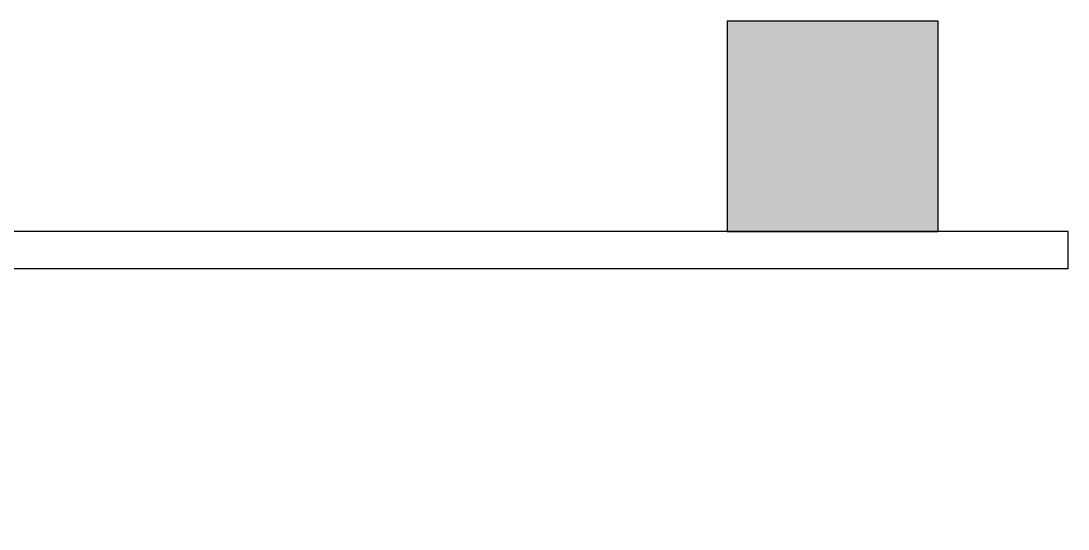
# Model space of a CAD drawing. Header units: millimetres. Extents: x 591722 to 1211798, y -167163 to 126727.
# Drawn here: x 616670 to 620048, y 91453 to 93092 of the extents above; entities that cross this region are included whole.
import ezdxf

# ---------------------------------------------------------------- set-up
doc = ezdxf.new("R2010")
doc.units = ezdxf.units.MM
doc.header["$LTSCALE"] = 0.5
doc.layers.add('COL-FILL', color=8, linetype='Continuous')
doc.layers.add('WALL', color=160, linetype='Continuous', lineweight=20)

msp = doc.modelspace()

# ---------------------------------------------------------------- hatches: boundary and pattern name
at = {"layer": 'COL-FILL', "lineweight": 5}
h = msp.add_hatch(color=250, dxfattribs=at)
h.dxf.hatch_style = 1
h.paths.add_polyline_path([(595807.3, 93042.5), (595128.3, 93042.5), (595128.3, 92362.5), (595807.3, 92362.5)])
h.paths.add_polyline_path([(595807.3, 84772.5), (595128.3, 84772.5), (595128.3, 84142.5), (595807.3, 84142.5)])
h.paths.add_polyline_path([(603603.3, 84772.5), (602978.3, 84772.5), (602978.3, 84142.5), (603603.3, 84142.5)])
h.paths.add_polyline_path([(603648.3, 93092.5), (602908.3, 93092.5), (602908.3, 92362.5), (603648.3, 92362.5)])
h.paths.add_polyline_path([(611628.3, 93092.5), (610948.3, 93092.5), (610948.3, 92412.5), (611628.3, 92412.5)])
h.paths.add_polyline_path([(611578.3, 84772.5), (610948.3, 84772.5), (610948.3, 84142.5), (611578.3, 84142.5)])
h.paths.add_polyline_path([(619578.3, 84627.5), (619578.3, 84772.5), (618948.3, 84772.5), (618948.3, 84072.5), (619578.3, 84072.5)])
h.paths.add_polyline_path([(619628.3, 93092.5), (618948.3, 93092.5), (618948.3, 92412.5), (619628.3, 92412.5)])

# ---------------------------------------------------------------- linework, layer by layer
at = {"layer": 'WALL', "lineweight": -3}
for p, q in [((618948.3, 93092.5), (619628.3, 93092.5)), ((618948.3, 93092.5), (618948.3, 92412.5)), ((619628.3, 93092.5), (619628.3, 92412.5)), ((620048.3, 92412.5), (605518.3, 92412.5)), ((618948.3, 92412.5), (619628.3, 92412.5)), ((620048.3, 92292.5), (620048.3, 92412.5)), ((620048.3, 92292.5), (605398.3, 92292.5))]:
    msp.add_line(p, q, dxfattribs=at)

doc.saveas('drawing.dxf')
